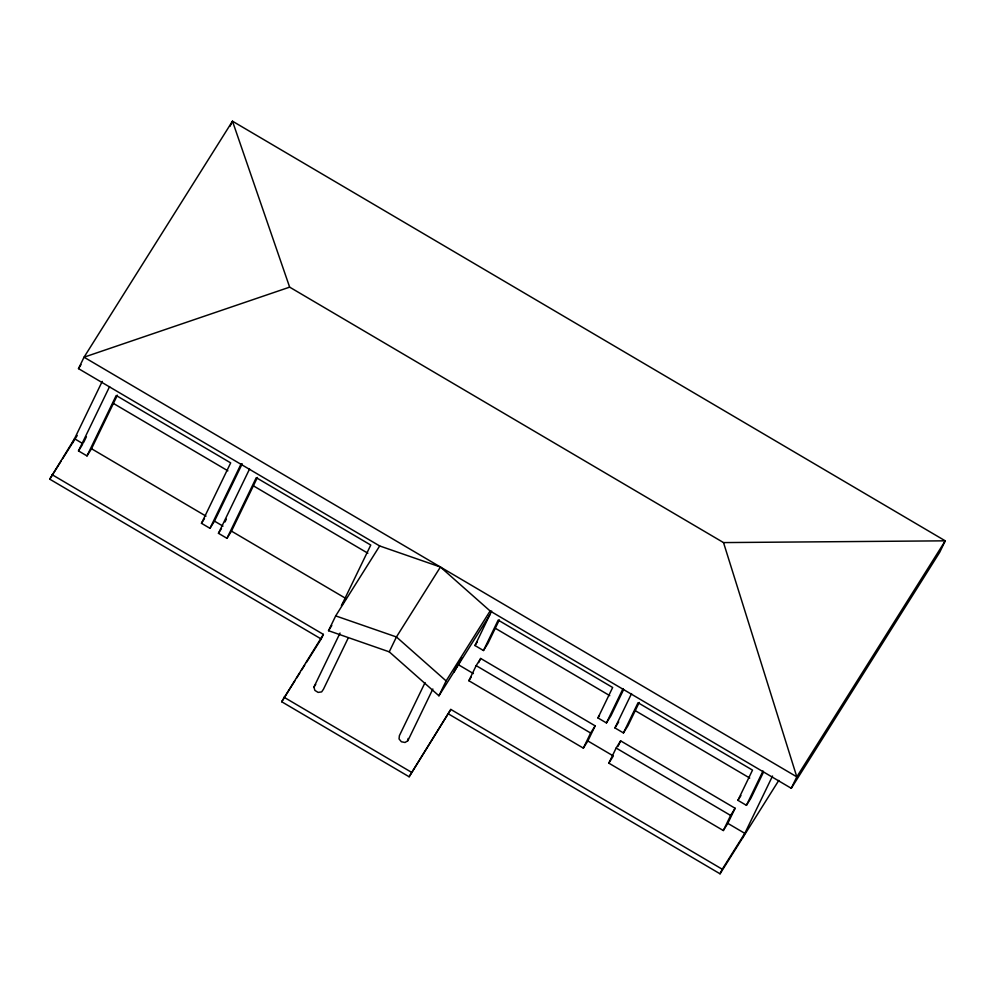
<?xml version="1.0" encoding="UTF-8"?>
<svg xmlns="http://www.w3.org/2000/svg" width="995" height="995" viewBox="0 0 995 995"><rect width="100%" height="100%" fill="white"/><g stroke="black" fill="none" stroke-linecap="round" stroke-linejoin="round"><path stroke-width="1.49" d="M425.052 682.607L399.393 735.666L399.045 738.937L401.383 741.76L405.052 742.481L407.888 740.678L408.124 738.489M78.505 368.635L84.04 357.193L232.482 121.191L945.25 540.832L939.715 552.275L791.274 788.289L490.112 610.98L440.424 567.026L379.68 545.956L78.505 368.635L80.981 364.705M306.373 662.521L321.174 638.977L49.75 479.167L74.525 438.733L83.02 443.733M72.312 443.31L102.236 381.383M230.019 126.278L232.482 121.191L289.644 287.145L723.514 542.586L945.25 540.832L796.808 776.846L791.274 788.289M117.398 395.177L91.515 448.733L87 455.909L78.505 450.909L109.599 386.57M83.692 442.327L86.403 436.743M87 455.909L116.204 395.488L230.678 462.886L201.475 523.308L209.97 528.308L214.485 521.131L242.208 463.794M209.97 528.308L241.076 463.981M257.419 477.463L231.474 531.131L226.959 538.307L218.465 533.308L249.571 468.981M225.007 521.94L226.362 519.141M226.959 538.307L256.275 477.662L370.762 545.061L341.434 605.706L343.698 602.124M448.608 714L720.044 873.809L722.258 869.232L450.822 709.423L409.132 776.772L281.697 701.749L323.387 634.4L51.964 474.59M321.174 638.977L323.387 634.4M489.689 615.084L438.932 695.791L389.244 651.837L328.524 630.706L335.688 615.893L379.68 545.956M348.25 637.932L323.462 689.212L321.646 691.898L318.101 692.396L314.893 690.406L313.91 687.097L340.041 633.056M389.244 651.837L396.433 636.962L440.424 567.026M407.888 740.678L432.862 689M438.932 695.791L446.121 680.916L490.112 610.98M456.668 666.476L454.006 671.986L461.842 657.919M409.132 776.772L450.822 709.423M499.328 619.885L487.985 643.355L483.471 650.531L474.976 645.531L491.654 611.029M468.869 680.729L476.17 665.63L480.685 658.454L595.159 725.852L587.858 740.964L583.344 748.128L468.869 680.729L471.132 677.147M483.471 650.531L498.184 620.096L612.659 687.495L597.945 717.93L606.44 722.93L610.955 715.753L623.567 689.672M478.694 662.571L480.685 658.454M583.344 748.128L590.644 733.029L595.159 725.852M606.44 722.93L623.044 688.602M639.238 702.42L627.944 725.753L623.442 732.929L614.947 727.93L631.539 693.602M608.828 763.14L616.141 748.041L620.644 740.865L735.118 808.263L727.818 823.362L723.315 830.539L608.828 763.14L613.343 755.964L587.858 740.964M623.442 732.929L638.044 702.719L752.518 770.118L737.917 800.328L746.412 805.328L750.926 798.164L763.526 772.07M617.994 746.35L620.644 740.865M723.315 830.539L730.616 815.44L735.118 808.263M746.412 805.328L763.003 771.001M742.606 837.939L772.53 776.025M49.75 479.167L61.031 461.232M62.635 458.683L77.249 435.462M78.505 450.909L82.262 444.927M201.475 523.308L204.485 518.519M218.465 533.308L221.475 528.519M281.697 701.749L294.856 680.829M296.51 678.204L299.793 672.981M301.435 670.369L304.731 665.133M328.524 630.706L331.795 625.494M474.976 645.531L477.239 641.937M597.945 717.93L599.45 715.529M614.947 727.93L618.703 721.947M737.917 800.328L740.927 795.552M722.258 869.232L744.807 833.362L727.818 823.362M720.044 873.809L778.799 780.391M313.91 687.097L315.726 684.411M289.644 287.145L84.04 357.193L796.808 776.846L723.514 542.586M335.688 615.893L396.433 636.962L446.121 680.916M113.418 403.423L227.892 470.822M253.377 485.821L367.851 553.22M495.286 628.255L609.761 695.654M635.245 710.654L749.732 778.053M476.17 665.63L590.644 733.029M616.141 748.041L730.616 815.44M91.515 448.733L205.99 516.131M214.485 521.131L222.979 526.131M231.474 531.131L345.949 598.53M458.521 664.809L473.384 673.565M283.911 697.172L411.345 772.195"/></g></svg>
